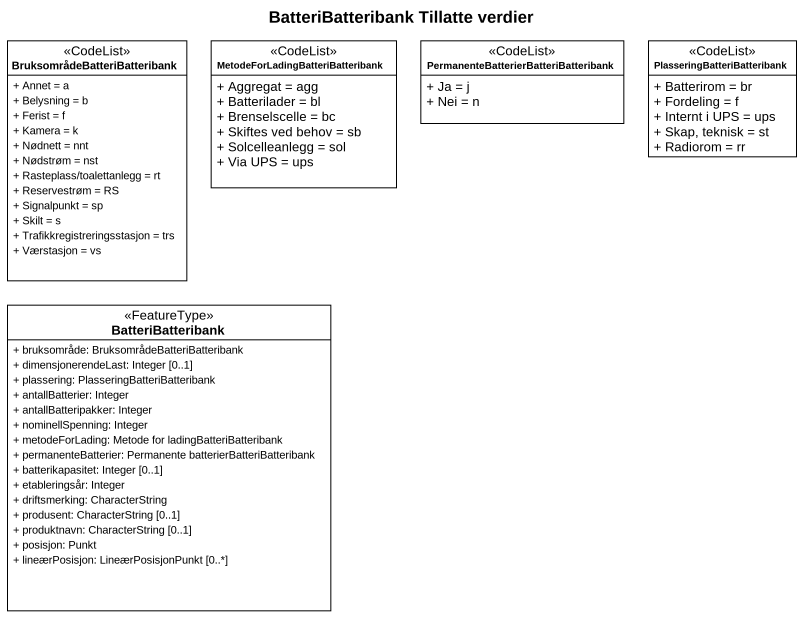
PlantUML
@startuml
title BatteriBatteribank Tillatte verdier
hide circle
hide empty members
skinparam classAttributeIconSize 0
class "BruksområdeBatteriBatteribank" as BruksområdeBatteriBatteriban <<CodeList>> {
  + Annet = a
  + Belysning = b
  + Ferist = f
  + Kamera = k
  + Nødnett = nnt
  + Nødstrøm = nst
  + Rasteplass/toalettanlegg = rt
  + Reservestrøm = RS
  + Signalpunkt = sp
  + Skilt = s
  + Trafikkregistreringsstasjon = trs
  + Værstasjon = vs
}
class "MetodeForLadingBatteriBatteribank" as MetodeForLadingBatteriBatter <<CodeList>> {
  + Aggregat = agg
  + Batterilader = bl
  + Brenselscelle = bc
  + Skiftes ved behov = sb
  + Solcelleanlegg = sol
  + Via UPS = ups
}
class "PermanenteBatterierBatteriBatteribank" as PermanenteBatterierBatteriBa <<CodeList>> {
  + Ja = j
  + Nei = n
}
class PlasseringBatteriBatteribank <<CodeList>> {
  + Batterirom = br
  + Fordeling = f
  + Internt i UPS = ups
  + Skap, teknisk = st
  + Radiorom = rr
}
class BatteriBatteribank <<FeatureType>> {
  + bruksområde: BruksområdeBatteriBatteribank
  + dimensjonerendeLast: Integer [0..1]
  + plassering: PlasseringBatteriBatteribank
  + antallBatterier: Integer
  + antallBatteripakker: Integer
  + nominellSpenning: Integer
  + metodeForLading: Metode for ladingBatteriBatteribank
  + permanenteBatterier: Permanente batterierBatteriBatteribank
  + batterikapasitet: Integer [0..1]
  + etableringsår: Integer
  + driftsmerking: CharacterString
  + produsent: CharacterString [0..1]
  + produktnavn: CharacterString [0..1]
  + posisjon: Punkt
  + lineærPosisjon: LineærPosisjonPunkt [0..*]
}
@enduml
